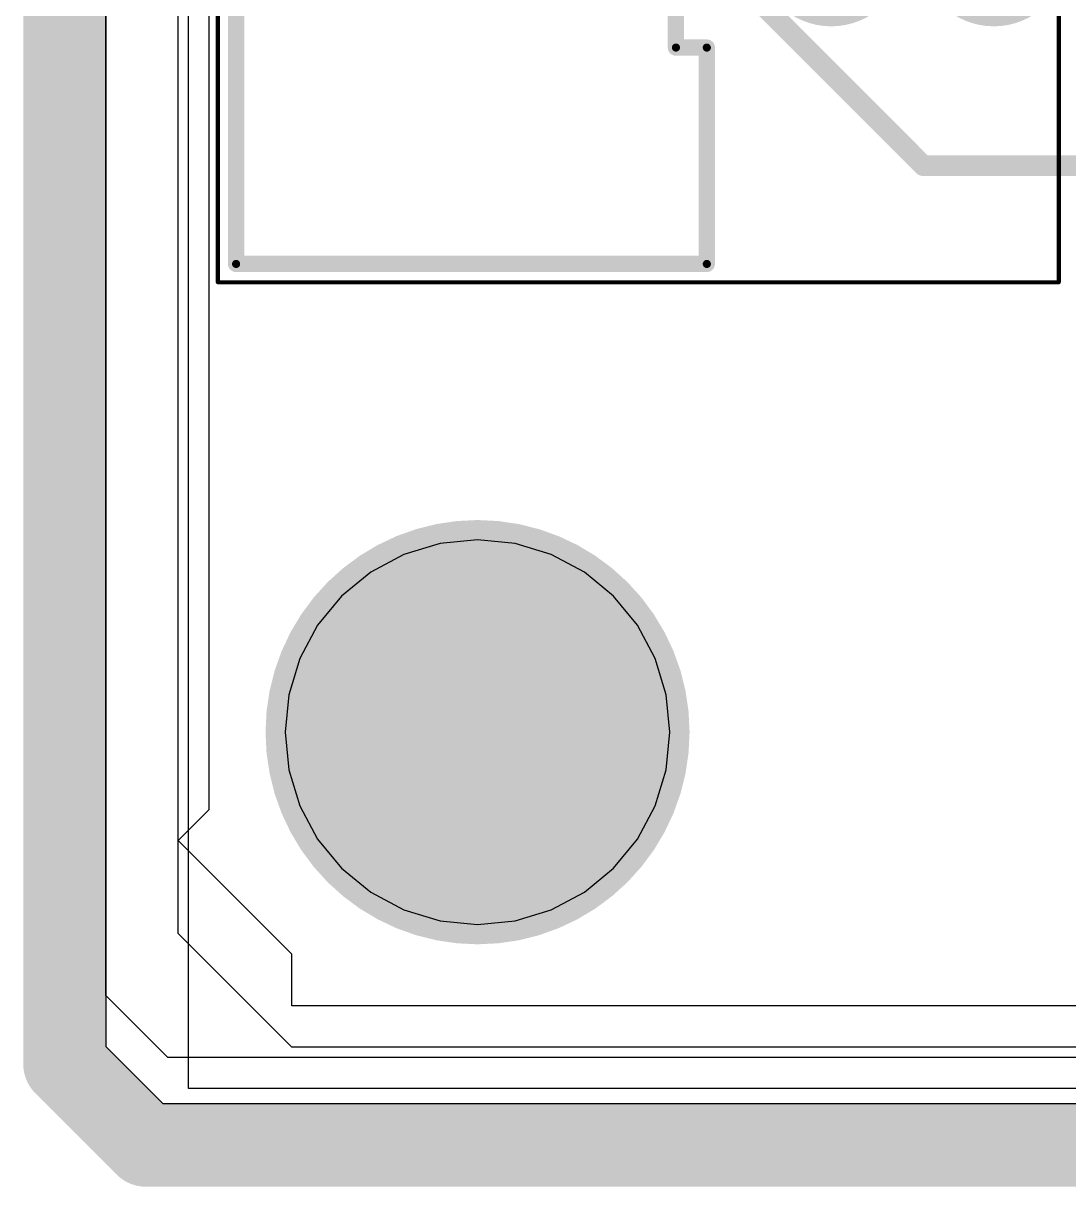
# Model space of a CAD drawing. Header units: millimetres. Extents: x 50.7 to 141.9, y 26.7 to 123.6.
# Drawn here: x 50.67 to 63.53, y 26.73 to 41.03 of the extents above; entities that cross this region are included whole.
import ezdxf

# ---------------------------------------------------------------- set-up
doc = ezdxf.new("R2010")
doc.units = ezdxf.units.MM
for name, color, linetype in [('BottomLayer', 5, 'Continuous'), ('BottomSolder', 6, 'Continuous'), ('InternalPlane1', 76, 'Continuous'), ('InternalPlane3', 216, 'Continuous'), ('Mechanical13', 56, 'Continuous'), ('Mechanical15', 56, 'Continuous'), ('MidLayer1', 16, 'Continuous'), ('MidLayer2', 76, 'Continuous'), ('MidLayer3', 90, 'Continuous'), ('MidLayer4', 156, 'Continuous'), ('MultiLayer', 9, 'Continuous'), ('TopLayer', 1, 'Continuous'), ('TopOverlay', 2, 'Continuous'), ('TopSolder', 216, 'Continuous')]:
    doc.layers.add(name, color=color, linetype=linetype)

msp = doc.modelspace()

# ---------------------------------------------------------------- linework, layer by layer
at = {"layer": 'BottomLayer'}
for p, q in [((52.705, 27.94), (52.705, 63.627)), ((55.8, 34.639), (55.356, 34.504)), ((56.261, 34.684), (55.8, 34.639)), ((56.722, 34.639), (56.261, 34.684)), ((57.166, 34.504), (56.722, 34.639)), ((55.356, 34.504), (54.947, 34.286)), ((57.575, 34.286), (57.166, 34.504)), ((54.947, 34.286), (54.588, 33.992)), ((57.934, 33.992), (57.575, 34.286)), ((54.588, 33.992), (54.294, 33.633)), ((58.228, 33.633), (57.934, 33.992)), ((54.294, 33.633), (54.076, 33.224)), ((58.446, 33.224), (58.228, 33.633)), ((54.076, 33.224), (53.941, 32.78)), ((58.581, 32.78), (58.446, 33.224)), ((53.941, 32.78), (53.896, 32.319)), ((58.626, 32.319), (58.581, 32.78)), ((53.896, 32.319), (53.941, 31.858)), ((58.581, 31.858), (58.626, 32.319)), ((53.941, 31.858), (54.076, 31.414)), ((58.446, 31.414), (58.581, 31.858)), ((54.076, 31.414), (54.294, 31.005)), ((58.228, 31.005), (58.446, 31.414)), ((54.294, 31.005), (54.588, 30.646)), ((57.934, 30.646), (58.228, 31.005)), ((54.588, 30.646), (54.947, 30.352)), ((57.575, 30.352), (57.934, 30.646)), ((54.947, 30.352), (55.356, 30.134)), ((57.166, 30.134), (57.575, 30.352)), ((55.356, 30.134), (55.8, 29.999)), ((56.722, 29.999), (57.166, 30.134)), ((55.8, 29.999), (56.261, 29.954)), ((56.261, 29.954), (56.722, 29.999)), ((85.979, 27.94), (52.705, 27.94))]:
    msp.add_line(p, q, dxfattribs=at)
at = {"layer": 'BottomLayer', "const_width": 2.1}
msp.add_lwpolyline([(55.211, 32.319, 1), (57.311, 32.319, 1)], format="xyb", close=True, dxfattribs=at)
at = {"layer": 'BottomSolder', "const_width": 2.202}
msp.add_lwpolyline([(55.16, 32.319, 1), (57.362, 32.319, 1)], format="xyb", close=True, dxfattribs=at)
at = {"layer": 'InternalPlane1'}
for p, q in [((51.691, 28.45), (51.691, 64.539)), ((52.392, 27.749), (51.691, 28.45)), ((86.741, 27.749), (52.392, 27.749))]:
    msp.add_line(p, q, dxfattribs=at)
at = {"layer": 'InternalPlane1', "const_width": 1.016}
for points in [[(51.181, 28.239), (51.181, 65.049)], [(51.181, 28.239), (52.181, 27.239)], [(52.181, 27.239), (87.251, 27.239)]]:
    msp.add_lwpolyline(points, dxfattribs=at)
at = {"layer": 'InternalPlane1'}
for points, const_width in [([(60.154, 41.91, 1), (61.068, 41.91, 1)], 0.914), ([(62.154, 41.91, 1), (63.068, 41.91, 1)], 0.914), ([(54.957, 32.319, 1), (57.565, 32.319, 1)], 2.608), ([(50.927, 28.239, 1), (51.435, 28.239, 1)], 0.508), ([(50.927, 28.239, 1), (51.435, 28.239, 1)], 0.508), ([(51.927, 27.239, 1), (52.435, 27.239, 1)], 0.508), ([(51.927, 27.239, 1), (52.435, 27.239, 1)], 0.508)]:
    msp.add_lwpolyline(points, format="xyb", close=True, dxfattribs=dict(at, const_width=const_width))
at = {"layer": 'InternalPlane3'}
for p, q in [((51.691, 28.45), (51.691, 64.539)), ((52.392, 27.749), (51.691, 28.45)), ((86.741, 27.749), (52.392, 27.749))]:
    msp.add_line(p, q, dxfattribs=at)
at = {"layer": 'InternalPlane3', "const_width": 1.016}
for points in [[(51.181, 28.239), (51.181, 65.049)], [(51.181, 28.239), (52.181, 27.239)], [(52.181, 27.239), (87.251, 27.239)]]:
    msp.add_lwpolyline(points, dxfattribs=at)
at = {"layer": 'InternalPlane3'}
for points, const_width in [([(60.154, 41.91, 1), (61.068, 41.91, 1)], 0.914), ([(62.154, 41.91, 1), (63.068, 41.91, 1)], 0.914), ([(54.957, 32.319, 1), (57.565, 32.319, 1)], 2.608), ([(50.927, 28.239, 1), (51.435, 28.239, 1)], 0.508), ([(50.927, 28.239, 1), (51.435, 28.239, 1)], 0.508), ([(51.927, 27.239, 1), (52.435, 27.239, 1)], 0.508), ([(51.927, 27.239, 1), (52.435, 27.239, 1)], 0.508)]:
    msp.add_lwpolyline(points, format="xyb", close=True, dxfattribs=dict(at, const_width=const_width))
at = {"layer": 'Mechanical13', "const_width": 0.1}
for points in [[(53.291, 38.075), (53.291, 53.745)], [(58.701, 40.735), (58.701, 51.085)], [(58.701, 40.735), (59.081, 40.735)], [(59.081, 38.075), (59.081, 40.735)], [(53.291, 38.075), (59.081, 38.075)]]:
    msp.add_lwpolyline(points, dxfattribs=at)
at = {"layer": 'Mechanical13', "const_width": 0.05}
for points in [[(58.676, 40.735, 1), (58.726, 40.735, 1)], [(58.676, 40.735, 1), (58.726, 40.735, 1)], [(59.056, 40.735, 1), (59.106, 40.735, 1)], [(59.056, 40.735, 1), (59.106, 40.735, 1)], [(53.266, 38.075, 1), (53.316, 38.075, 1)], [(53.266, 38.075, 1), (53.316, 38.075, 1)], [(59.056, 38.075, 1), (59.106, 38.075, 1)], [(59.056, 38.075, 1), (59.106, 38.075, 1)]]:
    msp.add_lwpolyline(points, format="xyb", close=True, dxfattribs=at)
at = {"layer": 'Mechanical15', "const_width": 0.05}
for points in [[(53.066, 37.85), (53.066, 53.97)], [(63.411, 37.85), (63.411, 53.97)], [(53.066, 37.85), (63.411, 37.85)]]:
    msp.add_lwpolyline(points, dxfattribs=at)
at = {"layer": 'Mechanical15', "const_width": 0.025}
for points in [[(53.054, 37.85, 1), (53.078, 37.85, 1)], [(53.054, 37.85, 1), (53.078, 37.85, 1)], [(63.398, 37.85, 1), (63.423, 37.85, 1)], [(63.398, 37.85, 1), (63.423, 37.85, 1)]]:
    msp.add_lwpolyline(points, format="xyb", close=True, dxfattribs=at)
at = {"layer": 'MidLayer1', "const_width": 0.254}
for points in [[(59.555, 41.473), (61.745, 39.283)], [(61.745, 39.283), (75.463, 39.283)]]:
    msp.add_lwpolyline(points, dxfattribs=at)
at = {"layer": 'MidLayer1'}
for points, const_width in [([(61.681, 39.283, 1), (61.808, 39.283, 1)], 0.127), ([(61.681, 39.283, 1), (61.808, 39.283, 1)], 0.127), ([(55.211, 32.319, 1), (57.311, 32.319, 1)], 2.1)]:
    msp.add_lwpolyline(points, format="xyb", close=True, dxfattribs=dict(at, const_width=const_width))
at = {"layer": 'MidLayer2', "const_width": 2.1}
msp.add_lwpolyline([(55.211, 32.319, 1), (57.311, 32.319, 1)], format="xyb", close=True, dxfattribs=at)
at = {"layer": 'MidLayer3'}
for p, q in [((52.959, 31.369), (52.959, 62.992)), ((55.8, 34.639), (55.356, 34.504)), ((56.261, 34.684), (55.8, 34.639)), ((56.722, 34.639), (56.261, 34.684)), ((57.166, 34.504), (56.722, 34.639)), ((55.356, 34.504), (54.947, 34.286)), ((57.575, 34.286), (57.166, 34.504)), ((54.947, 34.286), (54.588, 33.992)), ((57.934, 33.992), (57.575, 34.286)), ((54.588, 33.992), (54.294, 33.633)), ((58.228, 33.633), (57.934, 33.992)), ((54.294, 33.633), (54.076, 33.224)), ((58.446, 33.224), (58.228, 33.633)), ((54.076, 33.224), (53.941, 32.78)), ((58.581, 32.78), (58.446, 33.224)), ((53.941, 32.78), (53.896, 32.319)), ((58.626, 32.319), (58.581, 32.78)), ((53.896, 32.319), (53.941, 31.858)), ((58.581, 31.858), (58.626, 32.319)), ((53.941, 31.858), (54.076, 31.414)), ((58.446, 31.414), (58.581, 31.858)), ((52.578, 30.988), (52.959, 31.369)), ((54.076, 31.414), (54.294, 31.005)), ((58.228, 31.005), (58.446, 31.414)), ((53.975, 29.591), (52.578, 30.988)), ((54.294, 31.005), (54.588, 30.646)), ((57.934, 30.646), (58.228, 31.005)), ((54.588, 30.646), (54.947, 30.352)), ((57.575, 30.352), (57.934, 30.646)), ((54.947, 30.352), (55.356, 30.134)), ((57.166, 30.134), (57.575, 30.352)), ((55.356, 30.134), (55.8, 29.999)), ((56.722, 29.999), (57.166, 30.134)), ((55.8, 29.999), (56.261, 29.954)), ((56.261, 29.954), (56.722, 29.999)), ((53.975, 28.956), (53.975, 29.591)), ((84.582, 28.956), (53.975, 28.956))]:
    msp.add_line(p, q, dxfattribs=at)
at = {"layer": 'MidLayer3', "const_width": 2.1}
msp.add_lwpolyline([(55.211, 32.319, 1), (57.311, 32.319, 1)], format="xyb", close=True, dxfattribs=at)
at = {"layer": 'MidLayer4'}
for p, q in [((52.578, 29.972), (52.578, 63.373)), ((55.8, 34.639), (55.356, 34.504)), ((56.261, 34.684), (55.8, 34.639)), ((56.722, 34.639), (56.261, 34.684)), ((57.166, 34.504), (56.722, 34.639)), ((55.356, 34.504), (54.947, 34.286)), ((57.575, 34.286), (57.166, 34.504)), ((54.947, 34.286), (54.588, 33.992)), ((57.934, 33.992), (57.575, 34.286)), ((54.588, 33.992), (54.294, 33.633)), ((58.228, 33.633), (57.934, 33.992)), ((54.294, 33.633), (54.076, 33.224)), ((58.446, 33.224), (58.228, 33.633)), ((54.076, 33.224), (53.941, 32.78)), ((58.581, 32.78), (58.446, 33.224)), ((53.941, 32.78), (53.896, 32.319)), ((58.626, 32.319), (58.581, 32.78)), ((53.896, 32.319), (53.941, 31.858)), ((58.581, 31.858), (58.626, 32.319)), ((53.941, 31.858), (54.076, 31.414)), ((58.446, 31.414), (58.581, 31.858)), ((54.076, 31.414), (54.294, 31.005)), ((58.228, 31.005), (58.446, 31.414)), ((54.294, 31.005), (54.588, 30.646)), ((57.934, 30.646), (58.228, 31.005)), ((54.588, 30.646), (54.947, 30.352)), ((57.575, 30.352), (57.934, 30.646)), ((54.947, 30.352), (55.356, 30.134)), ((57.166, 30.134), (57.575, 30.352)), ((55.356, 30.134), (55.8, 29.999)), ((56.722, 29.999), (57.166, 30.134)), ((52.578, 29.845), (52.578, 29.972)), ((55.8, 29.999), (56.261, 29.954)), ((56.261, 29.954), (56.722, 29.999)), ((53.975, 28.448), (52.578, 29.845)), ((85.471, 28.448), (53.975, 28.448))]:
    msp.add_line(p, q, dxfattribs=at)
at = {"layer": 'MidLayer4', "const_width": 2.1}
msp.add_lwpolyline([(55.211, 32.319, 1), (57.311, 32.319, 1)], format="xyb", close=True, dxfattribs=at)
at = {"layer": 'MultiLayer', "const_width": 2.1}
msp.add_lwpolyline([(55.211, 32.319, 1), (57.311, 32.319, 1)], format="xyb", close=True, dxfattribs=at)
at = {"layer": 'TopLayer'}
for p, q in [((51.689, 29.083), (51.689, 64.008)), ((55.8, 34.639), (55.356, 34.504)), ((56.261, 34.684), (55.8, 34.639)), ((56.722, 34.639), (56.261, 34.684)), ((57.166, 34.504), (56.722, 34.639)), ((55.356, 34.504), (54.947, 34.286)), ((57.575, 34.286), (57.166, 34.504)), ((54.947, 34.286), (54.588, 33.992)), ((57.934, 33.992), (57.575, 34.286)), ((54.588, 33.992), (54.294, 33.633)), ((58.228, 33.633), (57.934, 33.992)), ((54.294, 33.633), (54.076, 33.224)), ((58.446, 33.224), (58.228, 33.633)), ((54.076, 33.224), (53.941, 32.78)), ((58.581, 32.78), (58.446, 33.224)), ((53.941, 32.78), (53.896, 32.319)), ((58.626, 32.319), (58.581, 32.78)), ((53.896, 32.319), (53.941, 31.858)), ((58.581, 31.858), (58.626, 32.319)), ((53.941, 31.858), (54.076, 31.414)), ((58.446, 31.414), (58.581, 31.858)), ((54.076, 31.414), (54.294, 31.005)), ((58.228, 31.005), (58.446, 31.414)), ((54.294, 31.005), (54.588, 30.646)), ((57.934, 30.646), (58.228, 31.005)), ((54.588, 30.646), (54.947, 30.352)), ((57.575, 30.352), (57.934, 30.646)), ((54.947, 30.352), (55.356, 30.134)), ((57.166, 30.134), (57.575, 30.352)), ((55.356, 30.134), (55.8, 29.999)), ((56.722, 29.999), (57.166, 30.134)), ((55.8, 29.999), (56.261, 29.954)), ((56.261, 29.954), (56.722, 29.999)), ((52.07, 28.702), (51.689, 29.083)), ((52.451, 28.321), (52.07, 28.702)), ((86.233, 28.321), (52.451, 28.321))]:
    msp.add_line(p, q, dxfattribs=at)
at = {"layer": 'TopLayer', "const_width": 2.1}
msp.add_lwpolyline([(55.211, 32.319, 1), (57.311, 32.319, 1)], format="xyb", close=True, dxfattribs=at)
at = {"layer": 'TopOverlay', "const_width": 0.2}
for points in [[(53.291, 38.075), (53.291, 53.745)], [(58.701, 40.735), (58.701, 51.085)], [(58.701, 40.735), (59.081, 40.735)], [(59.081, 38.075), (59.081, 40.735)], [(53.291, 38.075), (59.081, 38.075)]]:
    msp.add_lwpolyline(points, dxfattribs=at)
at = {"layer": 'TopOverlay', "const_width": 0.1}
for points in [[(58.651, 40.735, 1), (58.751, 40.735, 1)], [(58.651, 40.735, 1), (58.751, 40.735, 1)], [(59.031, 40.735, 1), (59.131, 40.735, 1)], [(59.031, 40.735, 1), (59.131, 40.735, 1)], [(53.241, 38.075, 1), (53.341, 38.075, 1)], [(53.241, 38.075, 1), (53.341, 38.075, 1)], [(59.031, 38.075, 1), (59.131, 38.075, 1)], [(59.031, 38.075, 1), (59.131, 38.075, 1)]]:
    msp.add_lwpolyline(points, format="xyb", close=True, dxfattribs=at)
at = {"layer": 'TopSolder', "const_width": 2.202}
msp.add_lwpolyline([(55.16, 32.319, 1), (57.362, 32.319, 1)], format="xyb", close=True, dxfattribs=at)

doc.saveas('drawing.dxf')
